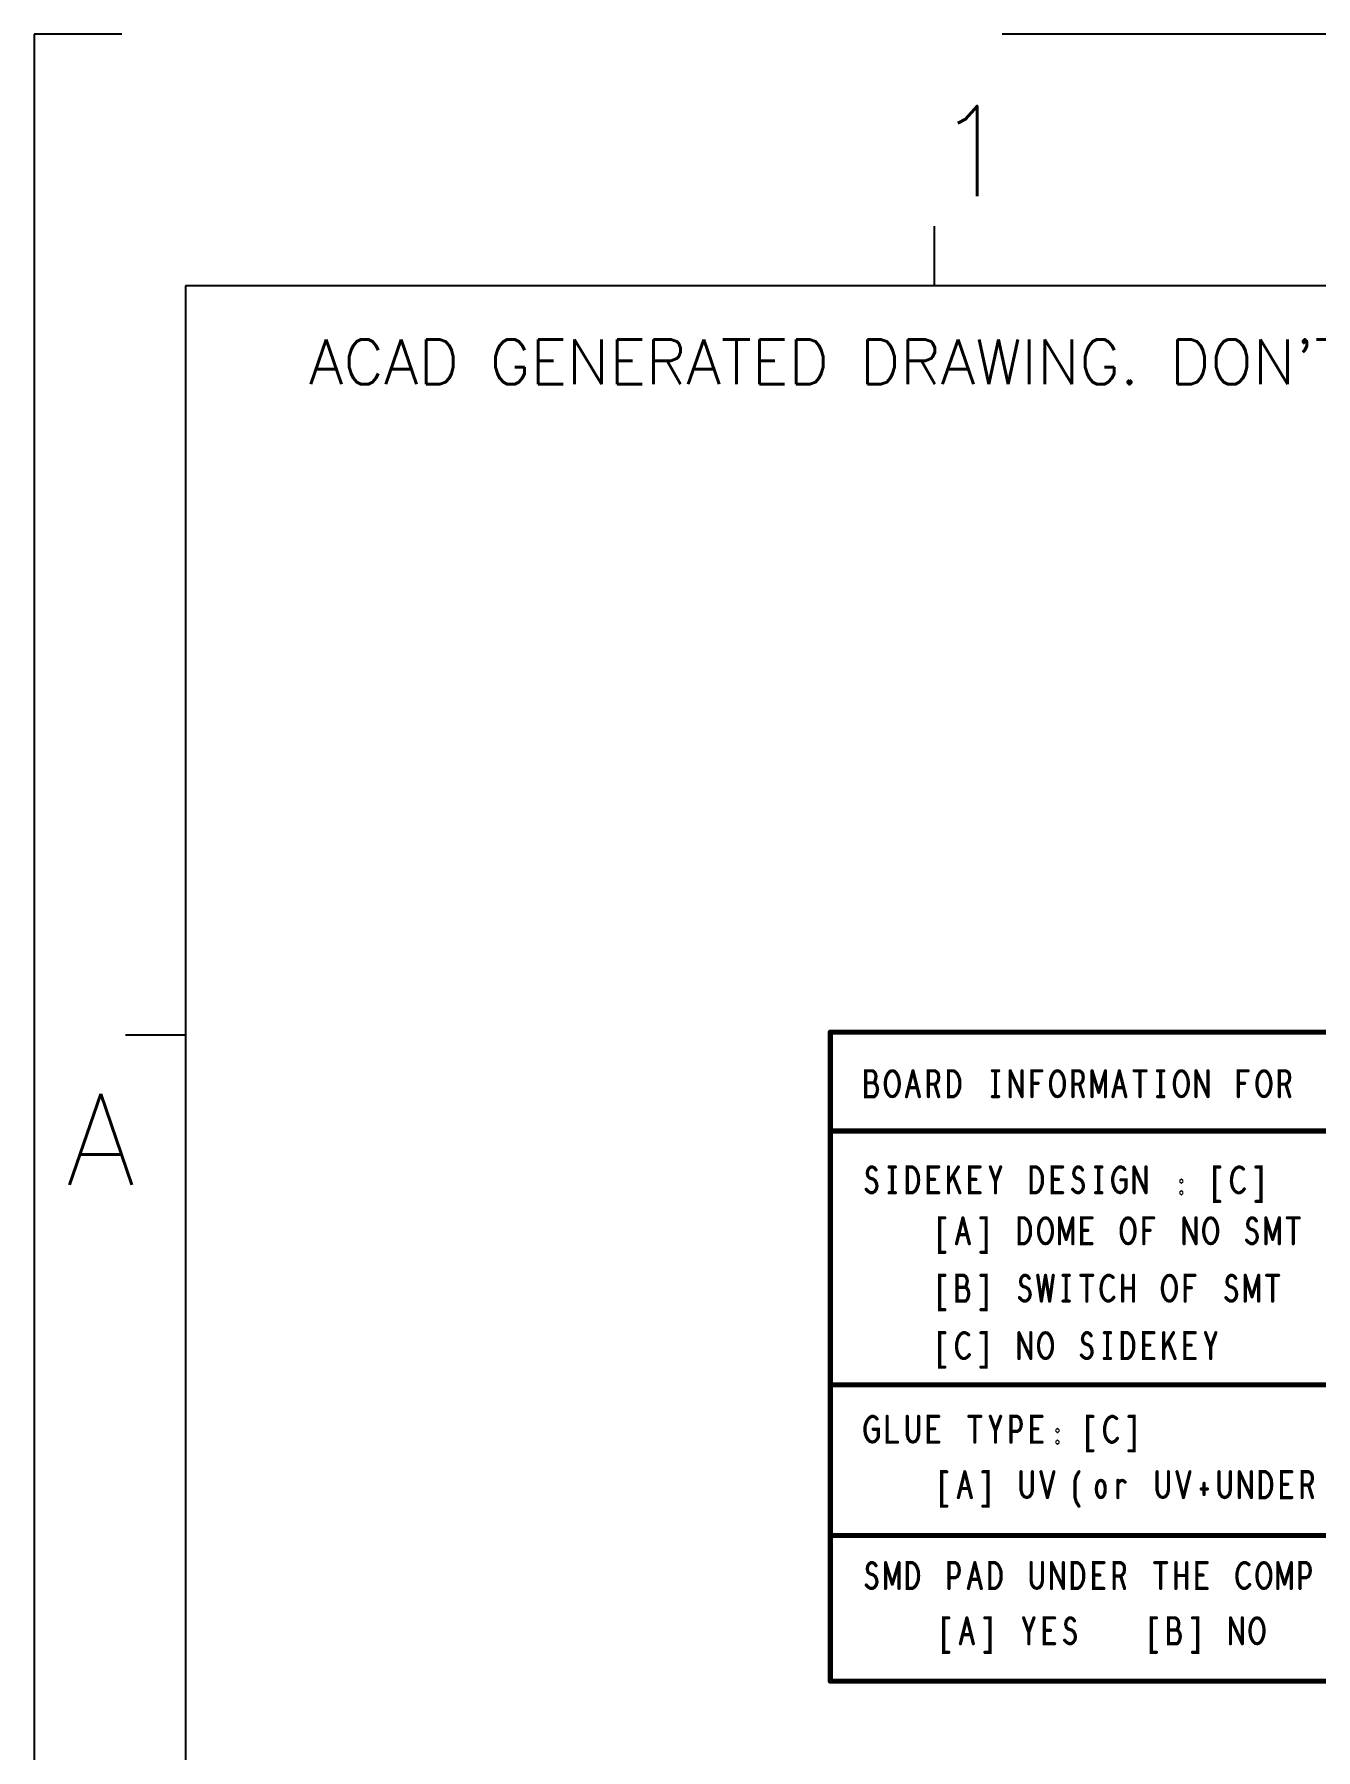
# Model space of a CAD drawing. Header units: millimetres. Extents: x 3362 to 3827, y -139 to 191.
# Drawn here: x 3361.8 to 3412.2, y 123.9 to 191.4 of the extents above; entities that cross this region are included whole.
import ezdxf

# ---------------------------------------------------------------- set-up
doc = ezdxf.new("R2010")
doc.units = ezdxf.units.MM
doc.header["$LTSCALE"] = 23.1
doc.linetypes.add('PHANTOM', pattern=[29.5, 9.5, -1.5, 3, -1.5, 3, -1.5, 9.5])
doc.layers.get('0').update_dxf_attribs({"linetype": 'CONTINUOUS'})
doc.layers.add('0PAPERF', color=2, linetype='PHANTOM', plot=False)
doc.styles.add('SIMPLEX', font='simplex.shx')

# ---------------------------------------------------------------- blocks, each defined once
blk = doc.blocks.new('PAD_R1')
at = {"const_width": 0.5}
blk.add_lwpolyline([(0.25, 0, 1), (-0.25, 0, 1)], format="xyb", close=True, dxfattribs=at)

msp = doc.modelspace()

# ---------------------------------------------------------------- linework, layer by layer
for p, q in [((3397.221, 181.48), (3397.221, 183.839)), ((3367.728, 181.48), (3367.728, -133.505)), ((3823.1, 181.48), (3367.728, 181.48)), ((3367.728, 151.987), (3365.369, 151.987))]:
    msp.add_line(p, q)
for points, const_width in [([(3393.113, 152.102), (3393.113, 126.553)], 0.203), ([(3393.167, 152.105), (3439.052, 152.105)], 0.203), ([(3394.823, 150.107), (3394.863, 150.157), (3394.894, 150.242), (3394.914, 150.361), (3394.894, 150.462), (3394.853, 150.53), (3394.782, 150.581), (3394.508, 150.581), (3394.508, 149.565), (3394.843, 149.565), (3394.914, 149.633), (3394.955, 149.734), (3394.975, 149.853), (3394.955, 149.971), (3394.894, 150.073), (3394.823, 150.107), (3394.508, 150.107)], 0.127), ([(3396.113, 149.565), (3396.367, 150.581)], 0.127), ([(3396.367, 150.581), (3396.621, 149.565)], 0.127), ([(3396.977, 149.565), (3396.977, 150.581), (3397.231, 150.581), (3397.312, 150.53), (3397.363, 150.462), (3397.383, 150.327), (3397.363, 150.191), (3397.302, 150.107), (3397.231, 150.056), (3396.977, 150.056)], 0.127), ([(3399.496, 150.581), (3399.74, 150.581)], 0.127), ([(3399.618, 150.581), (3399.618, 149.565)], 0.127), ([(3400.197, 149.565), (3400.197, 150.581)], 0.127), ([(3400.197, 150.581), (3400.665, 149.565)], 0.127), ([(3400.665, 149.565), (3400.665, 150.581)], 0.127), ([(3401.051, 149.565), (3401.051, 150.581), (3401.437, 150.581)], 0.127), ([(3402.666, 149.565), (3402.666, 150.581), (3402.92, 150.581), (3403.002, 150.53), (3403.052, 150.462), (3403.073, 150.327), (3403.052, 150.191), (3402.991, 150.107), (3402.92, 150.056), (3402.666, 150.056)], 0.127), ([(3403.418, 149.565), (3403.418, 150.581)], 0.127), ([(3403.418, 150.581), (3403.682, 149.734)], 0.127), ([(3403.682, 149.734), (3403.946, 150.581)], 0.127), ([(3403.946, 150.581), (3403.946, 149.565)], 0.127), ([(3404.241, 149.565), (3404.495, 150.581)], 0.127), ([(3404.495, 150.581), (3404.749, 149.565)], 0.127), ([(3405.074, 150.581), (3405.542, 150.581)], 0.127), ([(3405.308, 150.581), (3405.308, 149.565)], 0.127), ([(3405.999, 150.581), (3406.243, 150.581)], 0.127), ([(3406.121, 150.581), (3406.121, 149.565)], 0.127), ([(3407.513, 149.565), (3407.513, 150.581)], 0.127), ([(3407.513, 150.581), (3407.98, 149.565)], 0.127), ([(3407.98, 149.565), (3407.98, 150.581)], 0.127), ([(3409.179, 149.565), (3409.179, 150.581), (3409.565, 150.581)], 0.127), ([(3410.794, 149.565), (3410.794, 150.581), (3411.048, 150.581), (3411.13, 150.53), (3411.18, 150.462), (3411.201, 150.327), (3411.18, 150.191), (3411.119, 150.107), (3411.048, 150.056), (3410.794, 150.056)], 0.127), ([(3396.53, 149.92), (3396.204, 149.92)], 0.127), ([(3397.231, 150.056), (3397.383, 149.565)], 0.127), ([(3401.295, 150.09), (3401.051, 150.09)], 0.127), ([(3402.92, 150.056), (3403.073, 149.565)], 0.127), ([(3404.658, 149.92), (3404.332, 149.92)], 0.127), ([(3409.423, 150.09), (3409.179, 150.09)], 0.127), ([(3411.048, 150.056), (3411.201, 149.565)], 0.127), ([(3399.496, 149.565), (3399.74, 149.565)], 0.127), ([(3405.999, 149.565), (3406.243, 149.565)], 0.127), ([(3393.123, 148.214), (3439.052, 148.214)], 0.203), ([(3394.528, 145.916), (3394.609, 145.831), (3394.7, 145.78), (3394.782, 145.78), (3394.863, 145.831), (3394.924, 145.916), (3394.954, 146.034), (3394.934, 146.153), (3394.883, 146.254), (3394.792, 146.322), (3394.67, 146.356), (3394.599, 146.424), (3394.568, 146.542), (3394.589, 146.661), (3394.639, 146.745), (3394.71, 146.796), (3394.782, 146.796), (3394.853, 146.762), (3394.914, 146.678)], 0.127), ([(3395.432, 146.796), (3395.676, 146.796)], 0.127), ([(3395.554, 146.796), (3395.554, 145.78)], 0.127), ([(3397.383, 145.78), (3396.976, 145.78), (3396.976, 146.796), (3397.383, 146.796)], 0.127), ([(3397.769, 145.78), (3397.769, 146.796)], 0.127), ([(3398.155, 146.796), (3397.769, 146.17)], 0.127), ([(3399.008, 145.78), (3398.602, 145.78), (3398.602, 146.796), (3399.008, 146.796)], 0.127), ([(3399.618, 145.78), (3399.618, 146.237), (3399.415, 146.796)], 0.127), ([(3399.821, 146.796), (3399.618, 146.237)], 0.127), ([(3402.259, 145.78), (3401.853, 145.78), (3401.853, 146.796), (3402.259, 146.796)], 0.127), ([(3402.656, 145.916), (3402.737, 145.831), (3402.828, 145.78), (3402.91, 145.78), (3402.991, 145.831), (3403.052, 145.916), (3403.082, 146.034), (3403.062, 146.153), (3403.011, 146.254), (3402.92, 146.322), (3402.798, 146.356), (3402.727, 146.424), (3402.696, 146.542), (3402.717, 146.661), (3402.767, 146.745), (3402.838, 146.796), (3402.91, 146.796), (3402.981, 146.762), (3403.042, 146.678)], 0.127), ([(3403.56, 146.796), (3403.804, 146.796)], 0.127), ([(3403.682, 146.796), (3403.682, 145.78)], 0.127), ([(3404.555, 146.288), (3404.759, 146.288), (3404.759, 145.983), (3404.698, 145.882), (3404.627, 145.814), (3404.525, 145.78), (3404.423, 145.814), (3404.352, 145.882), (3404.291, 145.983), (3404.251, 146.102), (3404.23, 146.237), (3404.23, 146.356), (3404.251, 146.458), (3404.291, 146.576), (3404.352, 146.678), (3404.413, 146.745), (3404.495, 146.796), (3404.566, 146.796), (3404.647, 146.762), (3404.708, 146.695)], 0.127), ([(3405.074, 146.796), (3405.541, 145.78)], 0.127), ([(3405.074, 145.78), (3405.074, 146.796)], 0.127), ([(3405.541, 145.78), (3405.541, 146.796)], 0.127), ([(3408.447, 146.793), (3408.244, 146.793), (3408.244, 145.439), (3408.447, 145.439)], 0.127), ([(3409.382, 146.709), (3409.321, 146.76), (3409.25, 146.793), (3409.169, 146.793), (3409.077, 146.743), (3409.006, 146.658), (3408.955, 146.556), (3408.915, 146.387), (3408.904, 146.235), (3408.925, 146.082), (3408.955, 145.981), (3409.016, 145.879), (3409.087, 145.811), (3409.158, 145.777), (3409.23, 145.777), (3409.301, 145.811), (3409.362, 145.862), (3409.412, 145.93)], 0.127), ([(3409.87, 145.439), (3410.073, 145.439), (3410.073, 146.793), (3409.87, 146.793)], 0.127), ([(3397.22, 146.305), (3396.976, 146.305)], 0.127), ([(3398.216, 145.78), (3397.941, 146.458)], 0.127), ([(3398.846, 146.305), (3398.602, 146.305)], 0.127), ([(3402.097, 146.305), (3401.853, 146.305)], 0.127), ([(3395.432, 145.78), (3395.676, 145.78)], 0.127), ([(3403.56, 145.78), (3403.804, 145.78)], 0.127), ([(3397.624, 144.791), (3397.421, 144.791), (3397.421, 143.436), (3397.624, 143.436)], 0.127), ([(3398.081, 143.775), (3398.335, 144.791)], 0.127), ([(3398.335, 144.791), (3398.589, 143.775)], 0.127), ([(3399.046, 143.436), (3399.249, 143.436), (3399.249, 144.791), (3399.046, 144.791)], 0.127), ([(3402.135, 144.791), (3402.399, 143.944)], 0.127), ([(3402.135, 143.775), (3402.135, 144.791)], 0.127), ([(3402.399, 143.944), (3402.663, 144.791)], 0.127), ([(3402.663, 144.791), (3402.663, 143.775)], 0.127), ([(3403.415, 143.775), (3403.009, 143.775), (3403.009, 144.791), (3403.415, 144.791)], 0.127), ([(3405.457, 143.775), (3405.457, 144.791), (3405.843, 144.791)], 0.127), ([(3407.042, 144.791), (3407.51, 143.775)], 0.127), ([(3407.042, 143.775), (3407.042, 144.791)], 0.127), ([(3407.51, 143.775), (3407.51, 144.791)], 0.127), ([(3409.501, 143.91), (3409.582, 143.826), (3409.674, 143.775), (3409.755, 143.775), (3409.836, 143.826), (3409.897, 143.91), (3409.928, 144.029), (3409.907, 144.147), (3409.856, 144.249), (3409.765, 144.317), (3409.643, 144.351), (3409.572, 144.418), (3409.542, 144.537), (3409.562, 144.655), (3409.613, 144.74), (3409.684, 144.791), (3409.755, 144.791), (3409.826, 144.757), (3409.887, 144.672)], 0.127), ([(3410.263, 144.791), (3410.527, 143.944)], 0.127), ([(3410.263, 143.775), (3410.263, 144.791)], 0.127), ([(3410.527, 143.944), (3410.791, 144.791)], 0.127), ([(3410.791, 144.791), (3410.791, 143.775)], 0.127), ([(3411.106, 144.791), (3411.574, 144.791)], 0.127), ([(3411.34, 144.791), (3411.34, 143.775)], 0.127), ([(3398.498, 144.13), (3398.172, 144.13)], 0.127), ([(3403.252, 144.3), (3403.009, 144.3)], 0.127), ([(3405.701, 144.3), (3405.457, 144.3)], 0.127), ([(3397.624, 142.53), (3397.421, 142.53), (3397.421, 141.176), (3397.624, 141.176)], 0.127), ([(3398.416, 142.056), (3398.457, 142.107), (3398.487, 142.192), (3398.508, 142.31), (3398.487, 142.412), (3398.447, 142.479), (3398.376, 142.53), (3398.101, 142.53), (3398.101, 141.514), (3398.437, 141.514), (3398.508, 141.582), (3398.548, 141.684), (3398.569, 141.802), (3398.548, 141.921), (3398.487, 142.022), (3398.416, 142.056), (3398.101, 142.056)], 0.127), ([(3399.046, 141.176), (3399.249, 141.176), (3399.249, 142.53), (3399.046, 142.53)], 0.127), ([(3400.56, 141.65), (3400.641, 141.565), (3400.733, 141.514), (3400.814, 141.514), (3400.895, 141.565), (3400.956, 141.65), (3400.987, 141.768), (3400.966, 141.887), (3400.916, 141.988), (3400.824, 142.056), (3400.702, 142.09), (3400.631, 142.158), (3400.601, 142.276), (3400.621, 142.395), (3400.672, 142.479), (3400.743, 142.53), (3400.814, 142.53), (3400.885, 142.496), (3400.946, 142.412)], 0.127), ([(3401.281, 142.53), (3401.424, 141.514)], 0.127), ([(3401.424, 141.514), (3401.586, 142.53)], 0.127), ([(3401.586, 142.53), (3401.749, 141.514)], 0.127), ([(3401.749, 141.514), (3401.891, 142.53)], 0.127), ([(3402.277, 142.53), (3402.521, 142.53)], 0.127), ([(3402.399, 142.53), (3402.399, 141.514)], 0.127), ([(3402.978, 142.53), (3403.446, 142.53)], 0.127), ([(3403.212, 142.53), (3403.212, 141.514)], 0.127), ([(3404.248, 142.446), (3404.187, 142.496), (3404.116, 142.53), (3404.035, 142.53), (3403.943, 142.479), (3403.872, 142.395), (3403.821, 142.293), (3403.781, 142.124), (3403.771, 141.971), (3403.791, 141.819), (3403.821, 141.717), (3403.882, 141.616), (3403.954, 141.548), (3404.025, 141.514), (3404.096, 141.514), (3404.167, 141.548), (3404.228, 141.599), (3404.279, 141.667)], 0.127), ([(3404.624, 141.514), (3404.624, 142.53)], 0.127), ([(3405.051, 142.53), (3405.051, 141.514)], 0.127), ([(3407.083, 141.514), (3407.083, 142.53), (3407.469, 142.53)], 0.127), ([(3408.688, 141.65), (3408.769, 141.565), (3408.861, 141.514), (3408.942, 141.514), (3409.023, 141.565), (3409.084, 141.65), (3409.115, 141.768), (3409.094, 141.887), (3409.044, 141.988), (3408.952, 142.056), (3408.83, 142.09), (3408.759, 142.158), (3408.729, 142.276), (3408.749, 142.395), (3408.8, 142.479), (3408.871, 142.53), (3408.942, 142.53), (3409.013, 142.496), (3409.074, 142.412)], 0.127), ([(3409.45, 141.514), (3409.45, 142.53)], 0.127), ([(3409.45, 142.53), (3409.714, 141.684)], 0.127), ([(3409.714, 141.684), (3409.978, 142.53)], 0.127), ([(3409.978, 142.53), (3409.978, 141.514)], 0.127), ([(3410.293, 142.53), (3410.761, 142.53)], 0.127), ([(3410.527, 142.53), (3410.527, 141.514)], 0.127), ([(3405.051, 142.022), (3404.624, 142.022)], 0.127), ([(3407.327, 142.039), (3407.083, 142.039)], 0.127), ([(3402.277, 141.514), (3402.521, 141.514)], 0.127), ([(3397.624, 140.27), (3397.421, 140.27), (3397.421, 138.915), (3397.624, 138.915)], 0.127), ([(3398.559, 140.185), (3398.498, 140.236), (3398.426, 140.27), (3398.345, 140.27), (3398.254, 140.219), (3398.183, 140.134), (3398.132, 140.033), (3398.091, 139.863), (3398.081, 139.711), (3398.101, 139.558), (3398.132, 139.457), (3398.193, 139.355), (3398.264, 139.287), (3398.335, 139.254), (3398.406, 139.254), (3398.477, 139.287), (3398.538, 139.338), (3398.589, 139.406)], 0.127), ([(3399.046, 138.915), (3399.249, 138.915), (3399.249, 140.27), (3399.046, 140.27)], 0.127), ([(3400.54, 140.27), (3401.007, 139.254)], 0.127), ([(3400.54, 139.254), (3400.54, 140.27)], 0.127), ([(3401.007, 139.254), (3401.007, 140.27)], 0.127), ([(3402.998, 139.389), (3403.08, 139.304), (3403.171, 139.254), (3403.252, 139.254), (3403.334, 139.304), (3403.395, 139.389), (3403.425, 139.508), (3403.405, 139.626), (3403.354, 139.728), (3403.263, 139.795), (3403.141, 139.829), (3403.07, 139.897), (3403.039, 140.016), (3403.059, 140.134), (3403.11, 140.219), (3403.181, 140.27), (3403.252, 140.27), (3403.324, 140.236), (3403.385, 140.151)], 0.127), ([(3403.903, 140.27), (3404.147, 140.27)], 0.127), ([(3404.025, 140.27), (3404.025, 139.254)], 0.127), ([(3405.853, 139.254), (3405.447, 139.254), (3405.447, 140.27), (3405.853, 140.27)], 0.127), ([(3405.691, 139.779), (3405.447, 139.779)], 0.127), ([(3406.626, 140.27), (3406.24, 139.643)], 0.127), ([(3406.24, 139.254), (3406.24, 140.27)], 0.127), ([(3406.687, 139.254), (3406.412, 139.931)], 0.127), ([(3407.479, 139.254), (3407.073, 139.254), (3407.073, 140.27), (3407.479, 140.27)], 0.127), ([(3407.316, 139.779), (3407.073, 139.779)], 0.127), ([(3408.089, 139.254), (3408.089, 139.711), (3407.885, 140.27)], 0.127), ([(3408.292, 140.27), (3408.089, 139.711)], 0.127), ([(3403.903, 139.254), (3404.147, 139.254)], 0.127), ([(3393.166, 138.216), (3439.041, 138.216)], 0.203), ([(3394.802, 136.469), (3395.005, 136.469), (3395.005, 136.164), (3394.944, 136.062), (3394.873, 135.994), (3394.771, 135.961), (3394.67, 135.994), (3394.599, 136.062), (3394.538, 136.164), (3394.497, 136.282), (3394.477, 136.418), (3394.477, 136.536), (3394.497, 136.638), (3394.538, 136.756), (3394.599, 136.858), (3394.66, 136.926), (3394.741, 136.977), (3394.812, 136.977), (3394.893, 136.943), (3394.954, 136.875)], 0.127), ([(3395.351, 136.977), (3395.351, 135.961), (3395.757, 135.961)], 0.127), ([(3396.143, 136.977), (3396.143, 136.248), (3396.184, 136.096), (3396.265, 135.994), (3396.367, 135.961), (3396.468, 135.994), (3396.549, 136.096), (3396.59, 136.248), (3396.59, 136.977)], 0.127), ([(3397.383, 135.961), (3396.976, 135.961), (3396.976, 136.977), (3397.383, 136.977)], 0.127), ([(3397.22, 136.486), (3396.976, 136.486)], 0.127), ([(3398.571, 136.977), (3399.039, 136.977)], 0.127), ([(3398.805, 136.977), (3398.805, 135.961)], 0.127), ([(3399.618, 135.961), (3399.618, 136.418), (3399.415, 136.977)], 0.127), ([(3399.821, 136.977), (3399.618, 136.418)], 0.127), ([(3400.227, 135.961), (3400.227, 136.977), (3400.471, 136.977), (3400.552, 136.926), (3400.613, 136.807), (3400.634, 136.672), (3400.613, 136.536), (3400.563, 136.435), (3400.471, 136.384), (3400.227, 136.384)], 0.127), ([(3401.447, 135.961), (3401.04, 135.961), (3401.04, 136.977), (3401.447, 136.977)], 0.127), ([(3401.284, 136.486), (3401.04, 136.486)], 0.127), ([(3403.452, 136.974), (3403.249, 136.974), (3403.249, 135.62), (3403.452, 135.62)], 0.127), ([(3404.387, 136.89), (3404.326, 136.94), (3404.255, 136.974), (3404.173, 136.974), (3404.082, 136.923), (3404.011, 136.839), (3403.96, 136.737), (3403.919, 136.568), (3403.909, 136.415), (3403.929, 136.263), (3403.96, 136.161), (3404.021, 136.06), (3404.092, 135.992), (3404.163, 135.958), (3404.234, 135.958), (3404.305, 135.992), (3404.366, 136.043), (3404.417, 136.111)], 0.127), ([(3404.874, 135.62), (3405.077, 135.62), (3405.077, 136.974), (3404.874, 136.974)], 0.127), ([(3397.699, 134.796), (3397.496, 134.796), (3397.496, 133.441), (3397.699, 133.441)], 0.127), ([(3398.156, 133.78), (3398.41, 134.796)], 0.127), ([(3398.41, 134.796), (3398.664, 133.78)], 0.127), ([(3399.121, 133.441), (3399.325, 133.441), (3399.325, 134.796), (3399.121, 134.796)], 0.127), ([(3400.625, 134.796), (3400.625, 134.068), (3400.666, 133.915), (3400.747, 133.814), (3400.849, 133.78), (3400.95, 133.814), (3401.032, 133.915), (3401.072, 134.068), (3401.072, 134.796)], 0.127), ([(3401.407, 134.796), (3401.661, 133.78)], 0.127), ([(3401.661, 133.78), (3401.915, 134.796)], 0.127), ([(3402.901, 133.441), (3402.799, 133.611), (3402.749, 133.78), (3402.749, 134.457), (3402.799, 134.627), (3402.901, 134.796)], 0.127), ([(3404.435, 134.322), (3404.486, 134.39), (3404.537, 134.44), (3404.608, 134.457), (3404.659, 134.44), (3404.72, 134.39)], 0.127), ([(3404.435, 133.78), (3404.435, 134.457)], 0.127), ([(3405.979, 134.796), (3405.979, 134.068), (3406.02, 133.915), (3406.101, 133.814), (3406.203, 133.78), (3406.305, 133.814), (3406.386, 133.915), (3406.426, 134.068), (3406.426, 134.796)], 0.127), ([(3406.762, 134.796), (3407.016, 133.78)], 0.127), ([(3407.016, 133.78), (3407.27, 134.796)], 0.127), ([(3407.829, 134.339), (3407.829, 133.899)], 0.127), ([(3408.418, 134.796), (3408.418, 134.068), (3408.458, 133.915), (3408.54, 133.814), (3408.641, 133.78), (3408.743, 133.814), (3408.824, 133.915), (3408.865, 134.068), (3408.865, 134.796)], 0.127), ([(3409.22, 133.78), (3409.22, 134.796)], 0.127), ([(3409.22, 134.796), (3409.688, 133.78)], 0.127), ([(3409.688, 133.78), (3409.688, 134.796)], 0.127), ([(3411.283, 133.78), (3410.877, 133.78), (3410.877, 134.796), (3411.283, 134.796)], 0.127), ([(3411.689, 133.78), (3411.689, 134.796), (3411.943, 134.796), (3412.025, 134.745), (3412.075, 134.677), (3412.096, 134.542), (3412.075, 134.407), (3412.014, 134.322), (3411.943, 134.271), (3411.689, 134.271)], 0.127), ([(3398.573, 134.136), (3398.248, 134.136)], 0.127), ([(3407.717, 134.119), (3407.961, 134.119)], 0.127), ([(3411.12, 134.305), (3410.877, 134.305)], 0.127), ([(3411.943, 134.271), (3412.096, 133.78)], 0.127), ([(3393.114, 132.283), (3439.047, 132.283)], 0.203), ([(3394.528, 130.337), (3394.609, 130.253), (3394.7, 130.202), (3394.782, 130.202), (3394.863, 130.253), (3394.924, 130.337), (3394.954, 130.456), (3394.934, 130.575), (3394.883, 130.676), (3394.792, 130.744), (3394.67, 130.778), (3394.599, 130.845), (3394.568, 130.964), (3394.589, 131.083), (3394.639, 131.167), (3394.71, 131.218), (3394.782, 131.218), (3394.853, 131.184), (3394.914, 131.099)], 0.127), ([(3395.29, 130.202), (3395.29, 131.218)], 0.127), ([(3395.29, 131.218), (3395.554, 130.372)], 0.127), ([(3395.554, 130.372), (3395.818, 131.218)], 0.127), ([(3395.818, 131.218), (3395.818, 130.202)], 0.127), ([(3397.789, 130.202), (3397.789, 131.218), (3398.033, 131.218), (3398.114, 131.167), (3398.175, 131.049), (3398.195, 130.913), (3398.175, 130.778), (3398.124, 130.676), (3398.033, 130.626), (3397.789, 130.626)], 0.127), ([(3398.551, 130.202), (3398.805, 131.218)], 0.127), ([(3398.805, 131.218), (3399.059, 130.202)], 0.127), ([(3401.02, 131.218), (3401.02, 130.49), (3401.06, 130.337), (3401.142, 130.236), (3401.243, 130.202), (3401.345, 130.236), (3401.426, 130.337), (3401.467, 130.49), (3401.467, 131.218)], 0.127), ([(3401.822, 131.218), (3402.29, 130.202)], 0.127), ([(3401.822, 130.202), (3401.822, 131.218)], 0.127), ([(3402.29, 130.202), (3402.29, 131.218)], 0.127), ([(3403.885, 130.202), (3403.479, 130.202), (3403.479, 131.218), (3403.885, 131.218)], 0.127), ([(3404.291, 130.202), (3404.291, 131.218), (3404.545, 131.218), (3404.627, 131.167), (3404.677, 131.099), (3404.698, 130.964), (3404.677, 130.829), (3404.616, 130.744), (3404.545, 130.693), (3404.291, 130.693)], 0.127), ([(3405.886, 131.218), (3406.354, 131.218)], 0.127), ([(3406.12, 131.218), (3406.12, 130.202)], 0.127), ([(3406.72, 130.202), (3406.72, 131.218)], 0.127), ([(3407.146, 131.218), (3407.146, 130.202)], 0.127), ([(3407.949, 130.202), (3407.543, 130.202), (3407.543, 131.218), (3407.949, 131.218)], 0.127), ([(3409.595, 131.134), (3409.534, 131.184), (3409.463, 131.218), (3409.381, 131.218), (3409.29, 131.167), (3409.219, 131.083), (3409.168, 130.981), (3409.127, 130.812), (3409.117, 130.659), (3409.138, 130.507), (3409.168, 130.405), (3409.229, 130.304), (3409.3, 130.236), (3409.371, 130.202), (3409.442, 130.202), (3409.514, 130.236), (3409.575, 130.287), (3409.625, 130.355)], 0.127), ([(3410.733, 131.218), (3410.997, 130.372)], 0.127), ([(3410.733, 130.202), (3410.733, 131.218)], 0.127), ([(3410.997, 130.372), (3411.261, 131.218)], 0.127), ([(3411.261, 131.218), (3411.261, 130.202)], 0.127), ([(3411.607, 130.202), (3411.607, 131.218), (3411.85, 131.218), (3411.932, 131.167), (3411.993, 131.049), (3412.013, 130.913), (3411.993, 130.778), (3411.942, 130.676), (3411.85, 130.626), (3411.607, 130.626)], 0.127), ([(3398.967, 130.558), (3398.642, 130.558)], 0.127), ([(3403.722, 130.727), (3403.479, 130.727)], 0.127), ([(3404.545, 130.693), (3404.698, 130.202)], 0.127), ([(3407.146, 130.71), (3406.72, 130.71)], 0.127), ([(3407.786, 130.727), (3407.543, 130.727)], 0.127), ([(3397.779, 129.043), (3397.575, 129.043), (3397.575, 127.688), (3397.779, 127.688)], 0.127), ([(3398.236, 128.027), (3398.49, 129.043)], 0.127), ([(3398.49, 129.043), (3398.744, 128.027)], 0.127), ([(3399.201, 127.688), (3399.404, 127.688), (3399.404, 129.043), (3399.201, 129.043)], 0.127), ([(3400.928, 128.027), (3400.928, 128.484), (3400.725, 129.043)], 0.127), ([(3401.131, 129.043), (3400.928, 128.484)], 0.127), ([(3401.944, 128.027), (3401.538, 128.027), (3401.538, 129.043), (3401.944, 129.043)], 0.127), ([(3402.34, 128.162), (3402.422, 128.078), (3402.513, 128.027), (3402.594, 128.027), (3402.676, 128.078), (3402.737, 128.162), (3402.767, 128.281), (3402.747, 128.399), (3402.696, 128.501), (3402.605, 128.569), (3402.483, 128.603), (3402.411, 128.67), (3402.381, 128.789), (3402.401, 128.907), (3402.452, 128.992), (3402.523, 129.043), (3402.594, 129.043), (3402.665, 129.009), (3402.726, 128.924)], 0.127), ([(3405.951, 129.043), (3405.748, 129.043), (3405.748, 127.688), (3405.951, 127.688)], 0.127), ([(3406.743, 128.569), (3406.784, 128.619), (3406.814, 128.704), (3406.835, 128.823), (3406.814, 128.924), (3406.774, 128.992), (3406.703, 129.043), (3406.428, 129.043), (3406.428, 128.027), (3406.764, 128.027), (3406.835, 128.095), (3406.875, 128.196), (3406.896, 128.315), (3406.875, 128.433), (3406.814, 128.535), (3406.743, 128.569), (3406.428, 128.569)], 0.127), ([(3407.373, 127.688), (3407.576, 127.688), (3407.576, 129.043), (3407.373, 129.043)], 0.127), ([(3408.867, 128.027), (3408.867, 129.043)], 0.127), ([(3408.867, 129.043), (3409.334, 128.027)], 0.127), ([(3409.334, 128.027), (3409.334, 129.043)], 0.127), ([(3398.652, 128.382), (3398.327, 128.382)], 0.127), ([(3401.782, 128.552), (3401.538, 128.552)], 0.127), ([(3393.114, 126.553), (3439.079, 126.553)], 0.203)]:
    msp.add_lwpolyline(points, dxfattribs=dict(const_width=const_width))
at = {"const_width": 0.127}
for points in [[(3395.554, 149.565), (3395.473, 149.582), (3395.402, 149.649), (3395.341, 149.751), (3395.3, 149.87), (3395.28, 150.005), (3395.28, 150.141), (3395.3, 150.276), (3395.341, 150.395), (3395.402, 150.496), (3395.473, 150.564), (3395.554, 150.581), (3395.636, 150.564), (3395.707, 150.496), (3395.768, 150.395), (3395.808, 150.276), (3395.829, 150.141), (3395.829, 150.005), (3395.808, 149.87), (3395.768, 149.751), (3395.707, 149.649), (3395.636, 149.582)], [(3397.769, 149.565), (3397.769, 150.581), (3397.972, 150.581), (3398.054, 150.53), (3398.115, 150.462), (3398.165, 150.361), (3398.206, 150.242), (3398.216, 150.073), (3398.206, 149.903), (3398.165, 149.785), (3398.115, 149.683), (3398.054, 149.616), (3397.972, 149.565)], [(3402.057, 149.565), (3401.975, 149.582), (3401.904, 149.649), (3401.843, 149.751), (3401.803, 149.87), (3401.782, 150.005), (3401.782, 150.141), (3401.803, 150.276), (3401.843, 150.395), (3401.904, 150.496), (3401.975, 150.564), (3402.057, 150.581), (3402.138, 150.564), (3402.209, 150.496), (3402.27, 150.395), (3402.311, 150.276), (3402.331, 150.141), (3402.331, 150.005), (3402.311, 149.87), (3402.27, 149.751), (3402.209, 149.649), (3402.138, 149.582)], [(3406.933, 149.565), (3406.852, 149.582), (3406.781, 149.649), (3406.72, 149.751), (3406.679, 149.87), (3406.659, 150.005), (3406.659, 150.141), (3406.679, 150.276), (3406.72, 150.395), (3406.781, 150.496), (3406.852, 150.564), (3406.933, 150.581), (3407.015, 150.564), (3407.086, 150.496), (3407.147, 150.395), (3407.187, 150.276), (3407.208, 150.141), (3407.208, 150.005), (3407.187, 149.87), (3407.147, 149.751), (3407.086, 149.649), (3407.015, 149.582)], [(3410.185, 149.565), (3410.103, 149.582), (3410.032, 149.649), (3409.971, 149.751), (3409.931, 149.87), (3409.91, 150.005), (3409.91, 150.141), (3409.931, 150.276), (3409.971, 150.395), (3410.032, 150.496), (3410.103, 150.564), (3410.185, 150.581), (3410.266, 150.564), (3410.337, 150.496), (3410.398, 150.395), (3410.439, 150.276), (3410.459, 150.141), (3410.459, 150.005), (3410.439, 149.87), (3410.398, 149.751), (3410.337, 149.649), (3410.266, 149.582)], [(3396.143, 145.78), (3396.143, 146.796), (3396.346, 146.796), (3396.427, 146.745), (3396.488, 146.678), (3396.539, 146.576), (3396.58, 146.458), (3396.59, 146.288), (3396.58, 146.119), (3396.539, 146), (3396.488, 145.899), (3396.427, 145.831), (3396.346, 145.78)], [(3401.02, 145.78), (3401.02, 146.796), (3401.223, 146.796), (3401.304, 146.745), (3401.365, 146.678), (3401.416, 146.576), (3401.457, 146.458), (3401.467, 146.288), (3401.457, 146.119), (3401.416, 146), (3401.365, 145.899), (3401.304, 145.831), (3401.223, 145.78)], [(3406.933, 146.204), (3406.913, 146.22), (3406.913, 146.254), (3406.933, 146.271), (3406.953, 146.254), (3406.953, 146.22)], [(3406.933, 145.746), (3406.913, 145.763), (3406.913, 145.797), (3406.933, 145.814), (3406.953, 145.797), (3406.953, 145.763)], [(3400.55, 143.775), (3400.55, 144.791), (3400.753, 144.791), (3400.834, 144.74), (3400.895, 144.672), (3400.946, 144.571), (3400.987, 144.452), (3400.997, 144.283), (3400.987, 144.113), (3400.946, 143.995), (3400.895, 143.893), (3400.834, 143.826), (3400.753, 143.775)], [(3401.586, 143.775), (3401.505, 143.792), (3401.434, 143.859), (3401.373, 143.961), (3401.332, 144.08), (3401.312, 144.215), (3401.312, 144.351), (3401.332, 144.486), (3401.373, 144.605), (3401.434, 144.706), (3401.505, 144.774), (3401.586, 144.791), (3401.668, 144.774), (3401.739, 144.706), (3401.8, 144.605), (3401.84, 144.486), (3401.861, 144.351), (3401.861, 144.215), (3401.84, 144.08), (3401.8, 143.961), (3401.739, 143.859), (3401.668, 143.792)], [(3404.837, 143.775), (3404.756, 143.792), (3404.685, 143.859), (3404.624, 143.961), (3404.583, 144.08), (3404.563, 144.215), (3404.563, 144.351), (3404.583, 144.486), (3404.624, 144.605), (3404.685, 144.706), (3404.756, 144.774), (3404.837, 144.791), (3404.919, 144.774), (3404.99, 144.706), (3405.051, 144.605), (3405.091, 144.486), (3405.112, 144.351), (3405.112, 144.215), (3405.091, 144.08), (3405.051, 143.961), (3404.99, 143.859), (3404.919, 143.792)], [(3408.089, 143.775), (3408.007, 143.792), (3407.936, 143.859), (3407.875, 143.961), (3407.835, 144.08), (3407.814, 144.215), (3407.814, 144.351), (3407.835, 144.486), (3407.875, 144.605), (3407.936, 144.706), (3408.007, 144.774), (3408.089, 144.791), (3408.17, 144.774), (3408.241, 144.706), (3408.302, 144.605), (3408.343, 144.486), (3408.363, 144.351), (3408.363, 144.215), (3408.343, 144.08), (3408.302, 143.961), (3408.241, 143.859), (3408.17, 143.792)], [(3406.463, 141.514), (3406.382, 141.531), (3406.311, 141.599), (3406.25, 141.7), (3406.209, 141.819), (3406.189, 141.954), (3406.189, 142.09), (3406.209, 142.225), (3406.25, 142.344), (3406.311, 142.446), (3406.382, 142.513), (3406.463, 142.53), (3406.544, 142.513), (3406.615, 142.446), (3406.676, 142.344), (3406.717, 142.225), (3406.737, 142.09), (3406.737, 141.954), (3406.717, 141.819), (3406.676, 141.7), (3406.615, 141.599), (3406.544, 141.531)], [(3401.586, 139.254), (3401.505, 139.271), (3401.434, 139.338), (3401.373, 139.44), (3401.332, 139.558), (3401.312, 139.694), (3401.312, 139.829), (3401.332, 139.965), (3401.373, 140.083), (3401.434, 140.185), (3401.505, 140.253), (3401.586, 140.27), (3401.668, 140.253), (3401.739, 140.185), (3401.8, 140.083), (3401.84, 139.965), (3401.861, 139.829), (3401.861, 139.694), (3401.84, 139.558), (3401.8, 139.44), (3401.739, 139.338), (3401.668, 139.271)], [(3404.614, 139.254), (3404.614, 140.27), (3404.817, 140.27), (3404.898, 140.219), (3404.959, 140.151), (3405.01, 140.049), (3405.051, 139.931), (3405.061, 139.762), (3405.051, 139.592), (3405.01, 139.474), (3404.959, 139.372), (3404.898, 139.304), (3404.817, 139.254)], [(3402.056, 136.384), (3402.036, 136.401), (3402.036, 136.435), (3402.056, 136.452), (3402.076, 136.435), (3402.076, 136.401)], [(3402.056, 135.927), (3402.036, 135.944), (3402.036, 135.978), (3402.056, 135.994), (3402.076, 135.978), (3402.076, 135.944)], [(3403.765, 133.78), (3403.704, 133.797), (3403.643, 133.865), (3403.602, 133.983), (3403.582, 134.119), (3403.602, 134.254), (3403.643, 134.373), (3403.704, 134.44), (3403.765, 134.457), (3403.826, 134.44), (3403.886, 134.373), (3403.927, 134.254), (3403.937, 134.119), (3403.927, 133.983), (3403.886, 133.865), (3403.826, 133.797)], [(3410.043, 133.78), (3410.043, 134.796), (3410.247, 134.796), (3410.328, 134.745), (3410.389, 134.677), (3410.44, 134.576), (3410.48, 134.457), (3410.49, 134.288), (3410.48, 134.119), (3410.44, 134), (3410.389, 133.899), (3410.328, 133.831), (3410.247, 133.78)], [(3396.143, 130.202), (3396.143, 131.218), (3396.346, 131.218), (3396.427, 131.167), (3396.488, 131.099), (3396.539, 130.998), (3396.58, 130.88), (3396.59, 130.71), (3396.58, 130.541), (3396.539, 130.422), (3396.488, 130.321), (3396.427, 130.253), (3396.346, 130.202)], [(3399.394, 130.202), (3399.394, 131.218), (3399.597, 131.218), (3399.679, 131.167), (3399.74, 131.099), (3399.79, 130.998), (3399.831, 130.88), (3399.841, 130.71), (3399.831, 130.541), (3399.79, 130.422), (3399.74, 130.321), (3399.679, 130.253), (3399.597, 130.202)], [(3402.645, 130.202), (3402.645, 131.218), (3402.849, 131.218), (3402.93, 131.167), (3402.991, 131.099), (3403.042, 130.998), (3403.082, 130.88), (3403.092, 130.71), (3403.082, 130.541), (3403.042, 130.422), (3402.991, 130.321), (3402.93, 130.253), (3402.849, 130.202)], [(3410.184, 130.202), (3410.103, 130.219), (3410.032, 130.287), (3409.971, 130.388), (3409.93, 130.507), (3409.91, 130.642), (3409.91, 130.778), (3409.93, 130.913), (3409.971, 131.032), (3410.032, 131.134), (3410.103, 131.201), (3410.184, 131.218), (3410.265, 131.201), (3410.337, 131.134), (3410.397, 131.032), (3410.438, 130.913), (3410.458, 130.778), (3410.458, 130.642), (3410.438, 130.507), (3410.397, 130.388), (3410.337, 130.287), (3410.265, 130.219)], [(3409.913, 128.027), (3409.832, 128.044), (3409.761, 128.111), (3409.7, 128.213), (3409.659, 128.332), (3409.639, 128.467), (3409.639, 128.603), (3409.659, 128.738), (3409.7, 128.857), (3409.761, 128.958), (3409.832, 129.026), (3409.913, 129.043), (3409.994, 129.026), (3410.066, 128.958), (3410.126, 128.857), (3410.167, 128.738), (3410.187, 128.603), (3410.187, 128.467), (3410.167, 128.332), (3410.126, 128.213), (3410.066, 128.111), (3409.994, 128.044)]]:
    msp.add_lwpolyline(points, close=True, dxfattribs=at)
at = {"layer": '0PAPERF'}
for p, q in [((3361.779, 191.387), (3361.779, -139.449)), ((3827.229, 191.387), (3361.779, 191.387))]:
    msp.add_line(p, q, dxfattribs=at)

# ---------------------------------------------------------------- block references
for p, xscale, yscale in [((3393.113, 152.102), 0.2032, 0.2032), ((3393.167, 152.105), 0.2032, 0.2032), ((3396.367, 150.581), 0.127, 0.127), ((3396.367, 150.581), 0.127, 0.127), ((3399.496, 150.581), 0.127, 0.127), ((3399.618, 150.581), 0.127, 0.127), ((3399.74, 150.581), 0.127, 0.127), ((3400.197, 150.581), 0.127, 0.127), ((3400.197, 150.581), 0.127, 0.127), ((3400.665, 150.581), 0.127, 0.127), ((3401.437, 150.581), 0.127, 0.127), ((3403.418, 150.581), 0.127, 0.127), ((3403.418, 150.581), 0.127, 0.127), ((3403.946, 150.581), 0.127, 0.127), ((3403.946, 150.581), 0.127, 0.127), ((3404.495, 150.581), 0.127, 0.127), ((3404.495, 150.581), 0.127, 0.127), ((3405.074, 150.581), 0.127, 0.127), ((3405.308, 150.581), 0.127, 0.127), ((3405.542, 150.581), 0.127, 0.127), ((3405.999, 150.581), 0.127, 0.127), ((3406.121, 150.581), 0.127, 0.127), ((3406.243, 150.581), 0.127, 0.127), ((3407.513, 150.581), 0.127, 0.127), ((3407.513, 150.581), 0.127, 0.127), ((3407.98, 150.581), 0.127, 0.127), ((3409.565, 150.581), 0.127, 0.127), ((3394.508, 150.107), 0.127, 0.127), ((3394.823, 150.107), 0.127, 0.127), ((3396.204, 149.92), 0.127, 0.127), ((3396.53, 149.92), 0.127, 0.127), ((3396.977, 150.056), 0.127, 0.127), ((3397.231, 150.056), 0.127, 0.127), ((3401.051, 150.09), 0.127, 0.127), ((3401.295, 150.09), 0.127, 0.127), ((3402.666, 150.056), 0.127, 0.127), ((3402.92, 150.056), 0.127, 0.127), ((3404.332, 149.92), 0.127, 0.127), ((3404.658, 149.92), 0.127, 0.127), ((3409.179, 150.09), 0.127, 0.127), ((3409.423, 150.09), 0.127, 0.127), ((3410.794, 150.056), 0.127, 0.127), ((3411.048, 150.056), 0.127, 0.127), ((3396.113, 149.565), 0.127, 0.127), ((3396.621, 149.565), 0.127, 0.127), ((3396.977, 149.565), 0.127, 0.127), ((3397.383, 149.565), 0.127, 0.127), ((3399.496, 149.565), 0.127, 0.127), ((3399.618, 149.565), 0.127, 0.127), ((3399.74, 149.565), 0.127, 0.127), ((3400.197, 149.565), 0.127, 0.127), ((3400.665, 149.565), 0.127, 0.127), ((3400.665, 149.565), 0.127, 0.127), ((3401.051, 149.565), 0.127, 0.127), ((3402.666, 149.565), 0.127, 0.127), ((3403.073, 149.565), 0.127, 0.127), ((3403.418, 149.565), 0.127, 0.127), ((3403.682, 149.734), 0.127, 0.127), ((3403.682, 149.734), 0.127, 0.127), ((3403.946, 149.565), 0.127, 0.127), ((3404.241, 149.565), 0.127, 0.127), ((3404.749, 149.565), 0.127, 0.127), ((3405.308, 149.565), 0.127, 0.127), ((3405.999, 149.565), 0.127, 0.127), ((3406.121, 149.565), 0.127, 0.127), ((3406.243, 149.565), 0.127, 0.127), ((3407.513, 149.565), 0.127, 0.127), ((3407.98, 149.565), 0.127, 0.127), ((3407.98, 149.565), 0.127, 0.127), ((3409.179, 149.565), 0.127, 0.127), ((3410.794, 149.565), 0.127, 0.127), ((3411.201, 149.565), 0.127, 0.127), ((3393.123, 148.214), 0.2032, 0.2032), ((3394.914, 146.678), 0.127, 0.127), ((3395.432, 146.796), 0.127, 0.127), ((3395.554, 146.796), 0.127, 0.127), ((3395.676, 146.796), 0.127, 0.127), ((3397.383, 146.796), 0.127, 0.127), ((3397.769, 146.796), 0.127, 0.127), ((3398.155, 146.796), 0.127, 0.127), ((3399.008, 146.796), 0.127, 0.127), ((3399.415, 146.796), 0.127, 0.127), ((3399.821, 146.796), 0.127, 0.127), ((3402.259, 146.796), 0.127, 0.127), ((3403.042, 146.678), 0.127, 0.127), ((3403.56, 146.796), 0.127, 0.127), ((3403.682, 146.796), 0.127, 0.127), ((3403.804, 146.796), 0.127, 0.127), ((3404.708, 146.695), 0.127, 0.127), ((3405.074, 146.796), 0.127, 0.127), ((3405.074, 146.796), 0.127, 0.127), ((3405.541, 146.796), 0.127, 0.127), ((3408.447, 146.793), 0.127, 0.127), ((3409.382, 146.709), 0.127, 0.127), ((3409.87, 146.793), 0.127, 0.127), ((3394.528, 145.916), 0.127, 0.127), ((3396.976, 146.305), 0.127, 0.127), ((3397.22, 146.305), 0.127, 0.127), ((3397.769, 146.17), 0.127, 0.127), ((3397.941, 146.458), 0.127, 0.127), ((3398.602, 146.305), 0.127, 0.127), ((3398.846, 146.305), 0.127, 0.127), ((3399.618, 146.237), 0.127, 0.127), ((3401.853, 146.305), 0.127, 0.127), ((3402.097, 146.305), 0.127, 0.127), ((3402.656, 145.916), 0.127, 0.127), ((3404.555, 146.288), 0.127, 0.127), ((3409.412, 145.93), 0.127, 0.127), ((3395.432, 145.78), 0.127, 0.127), ((3395.554, 145.78), 0.127, 0.127), ((3395.676, 145.78), 0.127, 0.127), ((3397.383, 145.78), 0.127, 0.127), ((3397.769, 145.78), 0.127, 0.127), ((3398.216, 145.78), 0.127, 0.127), ((3399.008, 145.78), 0.127, 0.127), ((3399.618, 145.78), 0.127, 0.127), ((3402.259, 145.78), 0.127, 0.127), ((3403.56, 145.78), 0.127, 0.127), ((3403.682, 145.78), 0.127, 0.127), ((3403.804, 145.78), 0.127, 0.127), ((3405.074, 145.78), 0.127, 0.127), ((3405.541, 145.78), 0.127, 0.127), ((3405.541, 145.78), 0.127, 0.127), ((3408.447, 145.439), 0.127, 0.127), ((3409.87, 145.439), 0.127, 0.127), ((3397.624, 144.791), 0.127, 0.127), ((3398.335, 144.791), 0.127, 0.127), ((3398.335, 144.791), 0.127, 0.127), ((3399.046, 144.791), 0.127, 0.127), ((3402.135, 144.791), 0.127, 0.127), ((3402.135, 144.791), 0.127, 0.127), ((3402.663, 144.791), 0.127, 0.127), ((3402.663, 144.791), 0.127, 0.127), ((3403.415, 144.791), 0.127, 0.127), ((3405.843, 144.791), 0.127, 0.127), ((3407.042, 144.791), 0.127, 0.127), ((3407.042, 144.791), 0.127, 0.127), ((3407.51, 144.791), 0.127, 0.127), ((3409.887, 144.672), 0.127, 0.127), ((3410.263, 144.791), 0.127, 0.127), ((3410.263, 144.791), 0.127, 0.127), ((3410.791, 144.791), 0.127, 0.127), ((3410.791, 144.791), 0.127, 0.127), ((3411.106, 144.791), 0.127, 0.127), ((3411.34, 144.791), 0.127, 0.127), ((3411.574, 144.791), 0.127, 0.127), ((3398.172, 144.13), 0.127, 0.127), ((3398.498, 144.13), 0.127, 0.127), ((3402.399, 143.944), 0.127, 0.127), ((3402.399, 143.944), 0.127, 0.127), ((3403.009, 144.3), 0.127, 0.127), ((3403.252, 144.3), 0.127, 0.127), ((3405.457, 144.3), 0.127, 0.127), ((3405.701, 144.3), 0.127, 0.127), ((3409.501, 143.91), 0.127, 0.127), ((3410.527, 143.944), 0.127, 0.127), ((3410.527, 143.944), 0.127, 0.127), ((3397.624, 143.436), 0.127, 0.127), ((3398.081, 143.775), 0.127, 0.127), ((3398.589, 143.775), 0.127, 0.127), ((3399.046, 143.436), 0.127, 0.127), ((3402.135, 143.775), 0.127, 0.127), ((3402.663, 143.775), 0.127, 0.127), ((3403.415, 143.775), 0.127, 0.127), ((3405.457, 143.775), 0.127, 0.127), ((3407.042, 143.775), 0.127, 0.127), ((3407.51, 143.775), 0.127, 0.127), ((3407.51, 143.775), 0.127, 0.127), ((3410.263, 143.775), 0.127, 0.127), ((3410.791, 143.775), 0.127, 0.127), ((3411.34, 143.775), 0.127, 0.127), ((3397.624, 142.53), 0.127, 0.127), ((3399.046, 142.53), 0.127, 0.127), ((3401.281, 142.53), 0.127, 0.127), ((3401.586, 142.53), 0.127, 0.127), ((3401.586, 142.53), 0.127, 0.127), ((3401.891, 142.53), 0.127, 0.127), ((3402.277, 142.53), 0.127, 0.127), ((3402.399, 142.53), 0.127, 0.127), ((3402.521, 142.53), 0.127, 0.127), ((3402.978, 142.53), 0.127, 0.127), ((3403.212, 142.53), 0.127, 0.127), ((3403.446, 142.53), 0.127, 0.127), ((3404.248, 142.446), 0.127, 0.127), ((3404.624, 142.53), 0.127, 0.127), ((3405.051, 142.53), 0.127, 0.127), ((3407.469, 142.53), 0.127, 0.127), ((3409.45, 142.53), 0.127, 0.127), ((3409.45, 142.53), 0.127, 0.127), ((3409.978, 142.53), 0.127, 0.127), ((3409.978, 142.53), 0.127, 0.127), ((3410.293, 142.53), 0.127, 0.127), ((3410.527, 142.53), 0.127, 0.127), ((3410.761, 142.53), 0.127, 0.127), ((3398.101, 142.056), 0.127, 0.127), ((3398.416, 142.056), 0.127, 0.127), ((3400.946, 142.412), 0.127, 0.127), ((3404.624, 142.022), 0.127, 0.127), ((3405.051, 142.022), 0.127, 0.127), ((3407.083, 142.039), 0.127, 0.127), ((3407.327, 142.039), 0.127, 0.127), ((3409.074, 142.412), 0.127, 0.127), ((3397.624, 141.176), 0.127, 0.127), ((3399.046, 141.176), 0.127, 0.127), ((3400.56, 141.65), 0.127, 0.127), ((3401.424, 141.514), 0.127, 0.127), ((3401.424, 141.514), 0.127, 0.127), ((3401.749, 141.514), 0.127, 0.127), ((3401.749, 141.514), 0.127, 0.127), ((3402.277, 141.514), 0.127, 0.127), ((3402.399, 141.514), 0.127, 0.127), ((3402.521, 141.514), 0.127, 0.127), ((3403.212, 141.514), 0.127, 0.127), ((3404.279, 141.667), 0.127, 0.127), ((3404.624, 141.514), 0.127, 0.127), ((3405.051, 141.514), 0.127, 0.127), ((3407.083, 141.514), 0.127, 0.127), ((3408.688, 141.65), 0.127, 0.127), ((3409.45, 141.514), 0.127, 0.127), ((3409.714, 141.684), 0.127, 0.127), ((3409.714, 141.684), 0.127, 0.127), ((3409.978, 141.514), 0.127, 0.127), ((3410.527, 141.514), 0.127, 0.127), ((3397.624, 140.27), 0.127, 0.127), ((3398.559, 140.185), 0.127, 0.127), ((3399.046, 140.27), 0.127, 0.127), ((3400.54, 140.27), 0.127, 0.127), ((3400.54, 140.27), 0.127, 0.127), ((3401.007, 140.27), 0.127, 0.127), ((3403.385, 140.151), 0.127, 0.127), ((3403.903, 140.27), 0.127, 0.127), ((3404.025, 140.27), 0.127, 0.127), ((3404.147, 140.27), 0.127, 0.127), ((3405.447, 139.779), 0.127, 0.127), ((3405.691, 139.779), 0.127, 0.127), ((3405.853, 140.27), 0.127, 0.127), ((3406.24, 140.27), 0.127, 0.127), ((3406.412, 139.931), 0.127, 0.127), ((3406.626, 140.27), 0.127, 0.127), ((3407.073, 139.779), 0.127, 0.127), ((3407.316, 139.779), 0.127, 0.127), ((3407.479, 140.27), 0.127, 0.127), ((3407.885, 140.27), 0.127, 0.127), ((3408.292, 140.27), 0.127, 0.127), ((3398.589, 139.406), 0.127, 0.127), ((3400.54, 139.254), 0.127, 0.127), ((3401.007, 139.254), 0.127, 0.127), ((3401.007, 139.254), 0.127, 0.127), ((3402.998, 139.389), 0.127, 0.127), ((3403.903, 139.254), 0.127, 0.127), ((3404.025, 139.254), 0.127, 0.127), ((3404.147, 139.254), 0.127, 0.127), ((3405.853, 139.254), 0.127, 0.127), ((3406.24, 139.643), 0.127, 0.127), ((3406.24, 139.254), 0.127, 0.127), ((3406.687, 139.254), 0.127, 0.127), ((3407.479, 139.254), 0.127, 0.127), ((3408.089, 139.711), 0.127, 0.127), ((3408.089, 139.254), 0.127, 0.127), ((3397.624, 138.915), 0.127, 0.127), ((3399.046, 138.915), 0.127, 0.127), ((3393.166, 138.216), 0.2032, 0.2032), ((3394.802, 136.469), 0.127, 0.127), ((3394.954, 136.875), 0.127, 0.127), ((3395.351, 136.977), 0.127, 0.127), ((3396.143, 136.977), 0.127, 0.127), ((3396.59, 136.977), 0.127, 0.127), ((3396.976, 136.486), 0.127, 0.127), ((3397.22, 136.486), 0.127, 0.127), ((3397.383, 136.977), 0.127, 0.127), ((3398.571, 136.977), 0.127, 0.127), ((3398.805, 136.977), 0.127, 0.127), ((3399.039, 136.977), 0.127, 0.127), ((3399.415, 136.977), 0.127, 0.127), ((3399.618, 136.418), 0.127, 0.127), ((3399.821, 136.977), 0.127, 0.127), ((3400.227, 136.384), 0.127, 0.127), ((3401.04, 136.486), 0.127, 0.127), ((3401.284, 136.486), 0.127, 0.127), ((3401.447, 136.977), 0.127, 0.127), ((3403.452, 136.974), 0.127, 0.127), ((3404.387, 136.89), 0.127, 0.127), ((3404.874, 136.974), 0.127, 0.127), ((3395.757, 135.961), 0.127, 0.127), ((3397.383, 135.961), 0.127, 0.127), ((3398.805, 135.961), 0.127, 0.127), ((3399.618, 135.961), 0.127, 0.127), ((3400.227, 135.961), 0.127, 0.127), ((3401.447, 135.961), 0.127, 0.127), ((3404.417, 136.111), 0.127, 0.127), ((3403.452, 135.62), 0.127, 0.127), ((3404.874, 135.62), 0.127, 0.127), ((3397.699, 134.796), 0.127, 0.127), ((3398.41, 134.796), 0.127, 0.127), ((3398.41, 134.796), 0.127, 0.127), ((3399.121, 134.796), 0.127, 0.127), ((3400.625, 134.796), 0.127, 0.127), ((3401.072, 134.796), 0.127, 0.127), ((3401.407, 134.796), 0.127, 0.127), ((3401.915, 134.796), 0.127, 0.127), ((3402.901, 134.796), 0.127, 0.127), ((3404.435, 134.457), 0.127, 0.127), ((3404.72, 134.39), 0.127, 0.127), ((3405.979, 134.796), 0.127, 0.127), ((3406.426, 134.796), 0.127, 0.127), ((3406.762, 134.796), 0.127, 0.127), ((3407.27, 134.796), 0.127, 0.127), ((3407.829, 134.339), 0.127, 0.127), ((3408.418, 134.796), 0.127, 0.127), ((3408.865, 134.796), 0.127, 0.127), ((3409.22, 134.796), 0.127, 0.127), ((3409.22, 134.796), 0.127, 0.127), ((3409.688, 134.796), 0.127, 0.127), ((3411.283, 134.796), 0.127, 0.127), ((3398.156, 133.78), 0.127, 0.127), ((3398.248, 134.136), 0.127, 0.127), ((3398.573, 134.136), 0.127, 0.127), ((3398.664, 133.78), 0.127, 0.127), ((3401.661, 133.78), 0.127, 0.127), ((3401.661, 133.78), 0.127, 0.127), ((3404.435, 134.322), 0.127, 0.127), ((3404.435, 133.78), 0.127, 0.127), ((3407.016, 133.78), 0.127, 0.127), ((3407.016, 133.78), 0.127, 0.127), ((3407.717, 134.119), 0.127, 0.127), ((3407.829, 133.899), 0.127, 0.127), ((3407.961, 134.119), 0.127, 0.127), ((3409.22, 133.78), 0.127, 0.127), ((3409.688, 133.78), 0.127, 0.127), ((3409.688, 133.78), 0.127, 0.127), ((3410.877, 134.305), 0.127, 0.127), ((3411.12, 134.305), 0.127, 0.127), ((3411.283, 133.78), 0.127, 0.127), ((3411.689, 134.271), 0.127, 0.127), ((3411.689, 133.78), 0.127, 0.127), ((3411.943, 134.271), 0.127, 0.127), ((3412.096, 133.78), 0.127, 0.127), ((3397.699, 133.441), 0.127, 0.127), ((3399.121, 133.441), 0.127, 0.127), ((3402.901, 133.441), 0.127, 0.127), ((3393.114, 132.283), 0.2032, 0.2032), ((3394.914, 131.099), 0.127, 0.127), ((3395.29, 131.218), 0.127, 0.127), ((3395.29, 131.218), 0.127, 0.127), ((3395.818, 131.218), 0.127, 0.127), ((3395.818, 131.218), 0.127, 0.127), ((3398.805, 131.218), 0.127, 0.127), ((3398.805, 131.218), 0.127, 0.127), ((3401.02, 131.218), 0.127, 0.127), ((3401.467, 131.218), 0.127, 0.127), ((3401.822, 131.218), 0.127, 0.127), ((3401.822, 131.218), 0.127, 0.127), ((3402.29, 131.218), 0.127, 0.127), ((3403.885, 131.218), 0.127, 0.127), ((3405.886, 131.218), 0.127, 0.127), ((3406.12, 131.218), 0.127, 0.127), ((3406.354, 131.218), 0.127, 0.127), ((3406.72, 131.218), 0.127, 0.127), ((3407.146, 131.218), 0.127, 0.127), ((3407.949, 131.218), 0.127, 0.127), ((3409.595, 131.134), 0.127, 0.127), ((3410.733, 131.218), 0.127, 0.127), ((3410.733, 131.218), 0.127, 0.127), ((3411.261, 131.218), 0.127, 0.127), ((3411.261, 131.218), 0.127, 0.127), ((3394.528, 130.337), 0.127, 0.127), ((3395.554, 130.372), 0.127, 0.127), ((3395.554, 130.372), 0.127, 0.127), ((3397.789, 130.626), 0.127, 0.127), ((3398.642, 130.558), 0.127, 0.127), ((3398.967, 130.558), 0.127, 0.127), ((3403.479, 130.727), 0.127, 0.127), ((3403.722, 130.727), 0.127, 0.127), ((3404.291, 130.693), 0.127, 0.127), ((3404.545, 130.693), 0.127, 0.127), ((3406.72, 130.71), 0.127, 0.127), ((3407.146, 130.71), 0.127, 0.127), ((3407.543, 130.727), 0.127, 0.127), ((3407.786, 130.727), 0.127, 0.127), ((3409.625, 130.355), 0.127, 0.127), ((3410.997, 130.372), 0.127, 0.127), ((3410.997, 130.372), 0.127, 0.127), ((3411.607, 130.626), 0.127, 0.127), ((3395.29, 130.202), 0.127, 0.127), ((3395.818, 130.202), 0.127, 0.127), ((3397.789, 130.202), 0.127, 0.127), ((3398.551, 130.202), 0.127, 0.127), ((3399.059, 130.202), 0.127, 0.127), ((3401.822, 130.202), 0.127, 0.127), ((3402.29, 130.202), 0.127, 0.127), ((3402.29, 130.202), 0.127, 0.127), ((3403.885, 130.202), 0.127, 0.127), ((3404.291, 130.202), 0.127, 0.127), ((3404.698, 130.202), 0.127, 0.127), ((3406.12, 130.202), 0.127, 0.127), ((3406.72, 130.202), 0.127, 0.127), ((3407.146, 130.202), 0.127, 0.127), ((3407.949, 130.202), 0.127, 0.127), ((3410.733, 130.202), 0.127, 0.127), ((3411.261, 130.202), 0.127, 0.127), ((3411.607, 130.202), 0.127, 0.127), ((3397.779, 129.043), 0.127, 0.127), ((3398.49, 129.043), 0.127, 0.127), ((3398.49, 129.043), 0.127, 0.127), ((3399.201, 129.043), 0.127, 0.127), ((3400.725, 129.043), 0.127, 0.127), ((3401.131, 129.043), 0.127, 0.127), ((3401.944, 129.043), 0.127, 0.127), ((3405.951, 129.043), 0.127, 0.127), ((3407.373, 129.043), 0.127, 0.127), ((3408.867, 129.043), 0.127, 0.127), ((3408.867, 129.043), 0.127, 0.127), ((3409.334, 129.043), 0.127, 0.127), ((3398.327, 128.382), 0.127, 0.127), ((3398.652, 128.382), 0.127, 0.127), ((3400.928, 128.484), 0.127, 0.127), ((3401.538, 128.552), 0.127, 0.127), ((3401.782, 128.552), 0.127, 0.127), ((3402.726, 128.924), 0.127, 0.127), ((3406.428, 128.569), 0.127, 0.127), ((3406.743, 128.569), 0.127, 0.127), ((3397.779, 127.688), 0.127, 0.127), ((3398.236, 128.027), 0.127, 0.127), ((3398.744, 128.027), 0.127, 0.127), ((3399.201, 127.688), 0.127, 0.127), ((3400.928, 128.027), 0.127, 0.127), ((3401.944, 128.027), 0.127, 0.127), ((3402.34, 128.162), 0.127, 0.127), ((3405.951, 127.688), 0.127, 0.127), ((3407.373, 127.688), 0.127, 0.127), ((3408.867, 128.027), 0.127, 0.127), ((3409.334, 128.027), 0.127, 0.127), ((3409.334, 128.027), 0.127, 0.127), ((3393.113, 126.553), 0.2032, 0.2032), ((3393.114, 126.553), 0.2032, 0.2032)]:
    msp.add_blockref('PAD_R1', p, dxfattribs=dict(xscale=xscale, yscale=yscale))

# ---------------------------------------------------------------- texts
at = {"style": 'SIMPLEX'}
for s, height, p in [('1', 3.539, (3397.221, 185.019)), ('A', 3.586, (3363.009, 146.088))]:
    msp.add_text(s, height=height, dxfattribs=at).set_placement(p)
at = {"color": 3, "style": 'SIMPLEX'}
msp.add_text("ACAD GENERATED DRAWING. DON'T CHANGE BY HAND", height=1.76958, dxfattribs=at).set_placement((3372.584, 177.608))

doc.saveas('drawing.dxf')
